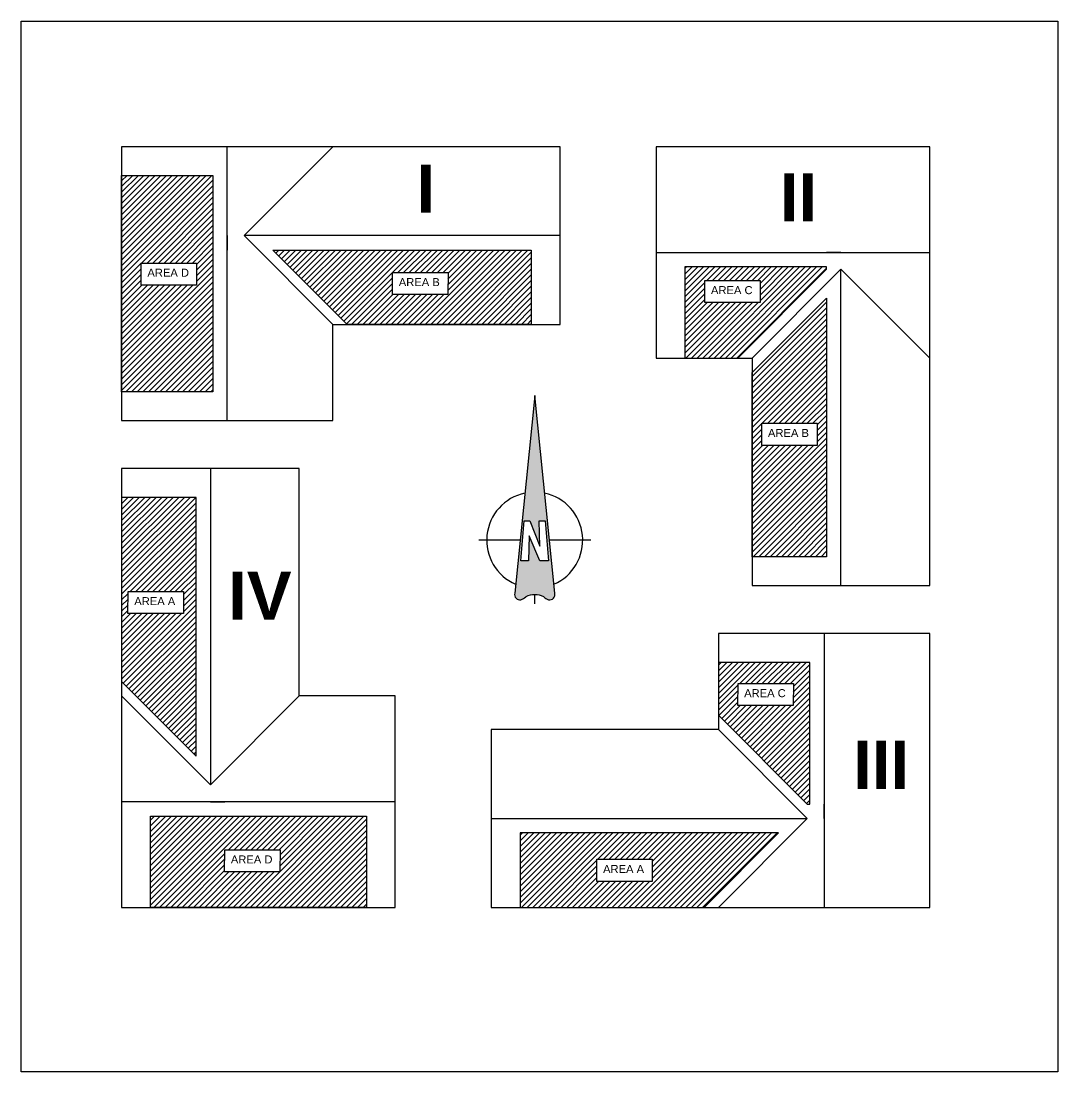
# Model space of a CAD drawing. Header units: inches. Extents: x -3572 to 2430, y -4559 to 3072.
# Drawn here: x -3572 to -2276, y -3025 to -1712 of the extents above; entities that cross this region are included whole.
import ezdxf

# ---------------------------------------------------------------- set-up
doc = ezdxf.new("R2010")
doc.units = ezdxf.units.IN
doc.header["$MEASUREMENT"] = 0
doc.layers.add('Roof Framing - Details', color=7, linetype='Continuous')
doc.layers.add('Roof Plan', color=7, linetype='Continuous')
doc.styles.get("Standard").update_dxf_attribs({"font": 'arial.ttf'})

msp = doc.modelspace()

# ---------------------------------------------------------------- hatches: boundary and pattern name
at = {"layer": 'Roof Plan', "transparency": 33554508}
h = msp.add_hatch(dxfattribs=at)
h.set_pattern_fill('ANSI31', color=256, scale=40)
h.paths.add_polyline_path([(-3332.40601, -1905.21424), (-3446.40601, -1905.21424), (-3446.40601, -2175.21424), (-3332.40601, -2175.21424)])
h.paths.add_polyline_path([(-3352.65955, -2014.46455), (-3352.84431, -2042.08283), (-3422.03735, -2042.08283), (-3421.85259, -2014.46455)], flags=16)
h.paths.add_polyline_path([(-3257.40601, -1998.21424), (-3164.40601, -2091.21424), (-2934.40601, -2091.21424), (-2934.40601, -1998.21424)])
h.paths.add_polyline_path([(-3038.46846, -2026.19937), (-3038.65322, -2053.81765), (-3107.84627, -2053.81765), (-3107.6615, -2026.19937)], flags=16)
h.paths.add_polyline_path([(-2565.40601, -2022.21424), (-2565.40601, -2019.21424), (-2742.40601, -2019.21424), (-2742.40601, -2133.21424), (-2676.40601, -2133.21424)])
h.paths.add_polyline_path([(-2717.67871, -2063.84071), (-2717.49395, -2036.22244), (-2648.30091, -2036.22244), (-2648.48567, -2063.84071)], flags=16)
h.paths.add_polyline_path([(-2565.40601, -2058.21424), (-2658.40601, -2151.21424), (-2658.40601, -2381.21424), (-2565.40601, -2381.21424)])
h.paths.add_polyline_path([(-2577.08782, -2214.63287), (-2577.27258, -2242.25114), (-2646.46562, -2242.25114), (-2646.28086, -2214.63287)], flags=16)
h.paths.add_polyline_path([(-2589.40601, -2690.21424), (-2586.40601, -2690.21424), (-2586.40601, -2513.21424), (-2700.40601, -2513.21424), (-2700.40601, -2579.21424)])
h.paths.add_polyline_path([(-2676.21958, -2567.21164), (-2676.03482, -2539.59336), (-2606.84178, -2539.59336), (-2607.02654, -2567.21164)], flags=16)
h.paths.add_polyline_path([(-2948.40601, -2726.21424), (-2948.40601, -2819.21424), (-2718.40601, -2819.21424), (-2625.40601, -2726.21424)])
h.paths.add_polyline_path([(-2783.15931, -2759.23513), (-2783.34408, -2786.85341), (-2852.53712, -2786.85341), (-2852.35235, -2759.23513)], flags=16)
h.paths.add_polyline_path([(-3140.40601, -2705.21424), (-3410.40601, -2705.21424), (-3410.40601, -2819.21424), (-3140.40601, -2819.21424)])
h.paths.add_polyline_path([(-3248.52916, -2774.89799), (-3317.7222, -2774.89799), (-3317.53744, -2747.27971), (-3248.3444, -2747.27971)], flags=16)
h.paths.add_polyline_path([(-3353.40601, -2307.21424), (-3446.40601, -2307.21424), (-3446.40601, -2537.21424), (-3353.40601, -2630.21424)])
h.paths.add_polyline_path([(-3438.44497, -2452.28113), (-3438.26021, -2424.66285), (-3369.06717, -2424.66285), (-3369.25193, -2452.28113)], flags=16)
h.paths.add_polyline_path([(-3416.69608, -2037.02722), (-3359.66334, -2037.02722), (-3359.66334, -2016.42013), (-3416.69608, -2016.42013)], flags=8)
h.paths.add_polyline_path([(-3102.505, -2048.76205), (-3046.24306, -2048.76205), (-3046.24306, -2028.15495), (-3102.505, -2028.15495)], flags=8)
h.paths.add_polyline_path([(-2712.33744, -2058.95564), (-2655.3047, -2058.95564), (-2655.3047, -2038.34855), (-2712.33744, -2038.34855)], flags=8)
h.paths.add_polyline_path([(-2641.12436, -2237.19554), (-2584.86242, -2237.19554), (-2584.86242, -2216.58844), (-2641.12436, -2216.58844)], flags=8)
h.paths.add_polyline_path([(-2670.87831, -2562.32657), (-2613.84557, -2562.32657), (-2613.84557, -2541.71947), (-2670.87831, -2541.71947)], flags=8)
h.paths.add_polyline_path([(-2847.19585, -2781.7978), (-2790.91345, -2781.7978), (-2790.91345, -2761.19071), (-2847.19585, -2761.19071)], flags=8)
h.paths.add_polyline_path([(-3312.38094, -2769.84238), (-3255.34819, -2769.84238), (-3255.34819, -2749.23529), (-3312.38094, -2749.23529)], flags=8)
h.paths.add_polyline_path([(-3433.10371, -2447.22552), (-3376.82131, -2447.22552), (-3376.82131, -2426.61843), (-3433.10371, -2426.61843)], flags=8)
at = {"layer": 'Roof Plan'}
h = msp.add_hatch(color=256, dxfattribs=at)
h.paths.add_polyline_path([(-2930.07996, -2179.72843), (-2955.14147, -2426.8908, 0.5567237244), (-2947.35348, -2434.92131, 0.109587606), (-2941.3225, -2431.41445, -0.1763990307), (-2930.07996, -2428.82731, -0.1763990307), (-2918.83741, -2431.41445, 0.109587606), (-2912.80644, -2434.92131, 0.5567237244), (-2905.01844, -2426.8908)])
h.paths.add_polyline_path([(-2924.71708, -2336.49259), (-2916.94632, -2336.50089), (-2912.74984, -2386.593), (-2923.62043, -2386.593), (-2936.90635, -2355.11839), (-2937.96755, -2386.593), (-2947.41007, -2386.593), (-2943.21359, -2336.50089), (-2936.05758, -2336.50089), (-2923.81417, -2368.06681)], flags=16)

# ---------------------------------------------------------------- linework, layer by layer
at = {"color": 3}
msp.add_lwpolyline([(-3572.1296, -1712.20615), (-2276.12609, -1712.20615), (-2276.12609, -3024.82648), (-3572.1296, -3024.82648)], close=True, dxfattribs=at)
at = {"layer": 'Roof Framing - Details'}
for points in [[(-3421.85259, -2014.46455), (-3352.65955, -2014.46455), (-3352.84431, -2042.08283), (-3422.03735, -2042.08283)], [(-3107.6615, -2026.19937), (-3038.46846, -2026.19937), (-3038.65322, -2053.81765), (-3107.84627, -2053.81765)], [(-2717.49395, -2036.22244), (-2648.30091, -2036.22244), (-2648.48567, -2063.84071), (-2717.67871, -2063.84071)], [(-2646.28086, -2214.63287), (-2577.08782, -2214.63287), (-2577.27258, -2242.25114), (-2646.46562, -2242.25114)], [(-3438.26021, -2424.66285), (-3369.06717, -2424.66285), (-3369.25193, -2452.28113), (-3438.44497, -2452.28113)], [(-2676.03482, -2539.59336), (-2606.84178, -2539.59336), (-2607.02654, -2567.21164), (-2676.21958, -2567.21164)], [(-3317.53744, -2747.27971), (-3248.3444, -2747.27971), (-3248.52916, -2774.89799), (-3317.7222, -2774.89799)], [(-2852.35235, -2759.23513), (-2783.15931, -2759.23513), (-2783.34408, -2786.85341), (-2852.53712, -2786.85341)]]:
    msp.add_lwpolyline(points, close=True, dxfattribs=at)
at = {"layer": 'Roof Plan', "linetype": 'ByBlock'}
for p, q in [((-3314.40601, -2211.21424), (-3314.40601, -1869.21424)), ((-2898.40601, -1980.21424), (-3293.40601, -1980.21424)), ((-2778.40601, -2001.21424), (-2436.40601, -2001.21424)), ((-2547.40601, -2417.21424), (-2547.40601, -2022.21424)), ((-3335.40601, -2271.21424), (-3335.40601, -2666.21424)), ((-2568.40601, -2477.21424), (-2568.40601, -2819.21424)), ((-3104.40601, -2687.21424), (-3446.40601, -2687.21424)), ((-2984.40601, -2708.21424), (-2589.40601, -2708.21424))]:
    msp.add_line(p, q, dxfattribs=at)
at = {"layer": 'Roof Plan'}
for p, q in [((-3293.40601, -1980.21424), (-3182.40601, -1869.21424)), ((-3314.40601, -1980.21424), (-3314.40601, -1998.21424)), ((-3293.40601, -1980.21424), (-3182.40601, -2091.21424)), ((-2547.40601, -2001.21424), (-2565.40601, -2001.21424)), ((-2547.40601, -2022.21424), (-2658.40601, -2133.21424)), ((-2547.40601, -2022.21424), (-2436.40601, -2133.21424)), ((-3182.40601, -2091.21424), (-3164.40601, -2091.21424)), ((-2658.40601, -2133.21424), (-2658.40601, -2151.21424)), ((-3314.40601, -2211.21424), (-3314.40601, -2175.21424)), ((-2930.07996, -2179.72843), (-2955.14147, -2426.8908)), ((-2905.01844, -2426.8908), (-2930.07996, -2179.72843)), ((-2947.41007, -2386.593), (-2943.21359, -2336.50089)), ((-2943.21359, -2336.50089), (-2936.05758, -2336.50089)), ((-2936.05758, -2336.50089), (-2923.81417, -2368.06681)), ((-2923.81417, -2368.06681), (-2924.71708, -2336.49259)), ((-2924.71708, -2336.49259), (-2916.94632, -2336.50089)), ((-2916.94632, -2336.50089), (-2912.74984, -2386.593)), ((-2948.422, -2360.62183), (-3000.15087, -2360.62183)), ((-2936.90635, -2355.11839), (-2937.96755, -2386.593)), ((-2923.62043, -2386.593), (-2936.90635, -2355.11839)), ((-2860.00905, -2360.62183), (-2911.73791, -2360.62183)), ((-2937.96755, -2386.593), (-2947.41007, -2386.593)), ((-2912.74984, -2386.593), (-2923.62043, -2386.593)), ((-2930.07996, -2440.29574), (-2930.07996, -2428.82731)), ((-3224.40601, -2555.21424), (-3224.40601, -2537.21424)), ((-3335.40601, -2666.21424), (-3446.40601, -2555.21424)), ((-3335.40601, -2666.21424), (-3224.40601, -2555.21424)), ((-2700.40601, -2597.21424), (-2718.40601, -2597.21424)), ((-2589.40601, -2708.21424), (-2700.40601, -2597.21424)), ((-3335.40601, -2687.21424), (-3317.40601, -2687.21424)), ((-3104.40601, -2687.21424), (-3140.40601, -2687.21424)), ((-2568.40601, -2708.21424), (-2568.40601, -2690.21424)), ((-2589.40601, -2708.21424), (-2700.40601, -2819.21424))]:
    msp.add_line(p, q, dxfattribs=at)
at = {"layer": 'Roof Plan', "linetype": 'ByBlock'}
for points in [[(-3446.40601, -1869.21424), (-3446.40601, -2211.21424), (-3182.40601, -2211.21424), (-3182.40601, -2091.21424), (-2898.40601, -2091.21424), (-2898.40601, -1869.21424), (-3446.40601, -1869.21424)], [(-2436.40601, -1869.21424), (-2778.40601, -1869.21424), (-2778.40601, -2133.21424), (-2658.40601, -2133.21424), (-2658.40601, -2417.21424), (-2436.40601, -2417.21424), (-2436.40601, -1869.21424)], [(-3446.40601, -2819.21424), (-3104.40601, -2819.21424), (-3104.40601, -2555.21424), (-3224.40601, -2555.21424), (-3224.40601, -2271.21424), (-3446.40601, -2271.21424), (-3446.40601, -2819.21424)], [(-2436.40601, -2819.21424), (-2436.40601, -2477.21424), (-2700.40601, -2477.21424), (-2700.40601, -2597.21424), (-2984.40601, -2597.21424), (-2984.40601, -2819.21424), (-2436.40601, -2819.21424)]]:
    msp.add_lwpolyline(points, dxfattribs=at)
for points in [[(-3446.40601, -1905.21424), (-3332.40601, -1905.21424), (-3332.40601, -2175.21424), (-3446.40601, -2175.21424)], [(-3410.40601, -2819.21424), (-3410.40601, -2705.21424), (-3140.40601, -2705.21424), (-3140.40601, -2819.21424)]]:
    msp.add_lwpolyline(points, close=True, dxfattribs=at)
at = {"layer": 'Roof Plan'}
for points in [[(-2934.40601, -2091.21424), (-3164.40601, -2091.21424), (-3257.40601, -1998.21424), (-2934.40601, -1998.21424)], [(-2742.40601, -2133.21424), (-2676.40601, -2133.21424), (-2565.40601, -2022.21424), (-2565.40601, -2019.21424), (-2742.40601, -2019.21424)], [(-2658.40601, -2381.21424), (-2658.40601, -2151.21424), (-2565.40601, -2058.21424), (-2565.40601, -2381.21424)], [(-3446.40601, -2307.21424), (-3446.40601, -2537.21424), (-3353.40601, -2630.21424), (-3353.40601, -2307.21424)], [(-2700.40601, -2513.21424), (-2700.40601, -2579.21424), (-2589.40601, -2690.21424), (-2586.40601, -2690.21424), (-2586.40601, -2513.21424)], [(-2948.40601, -2819.21424), (-2718.40601, -2819.21424), (-2625.40601, -2726.21424), (-2948.40601, -2726.21424)]]:
    msp.add_lwpolyline(points, close=True, dxfattribs=at)
for centre, radius, start, end in [((-2930.07996, -2360.62183), 60, 101.91667614, 246.50366226), ((-2930.07996, -2360.62183), 60, 293.49633774, 78.08332386), ((-2948.75902, -2428.49275), 6.58042, 165.91023277, 282.3331297), ((-2911.40089, -2428.49275), 6.58042, 257.6668703, 14.08976723), ((-2952.24205, -2419.57478), 16.10634, 287.6690595, 312.68486548), ((-2932.14872, -2445.55849), 16.8586, 82.95132801, 122.96734253), ((-2928.0112, -2445.55849), 16.8586, 57.03265747, 97.04867199), ((-2907.91786, -2419.57478), 16.10634, 227.31513452, 252.3309405)]:
    msp.add_arc(centre, radius, start, end, dxfattribs=at)

# ---------------------------------------------------------------- texts
at = {"layer": 'Roof Framing - Details', "char_height": 10, "attachment_point": 1}
for s, insert in [('AREA D', (-3414.17562, -2021.56678)), ('AREA B', (-3099.98453, -2033.30161)), ('AREA C', (-2709.81698, -2043.32467)), ('AREA B', (-2638.60389, -2221.7351)), ('AREA A', (-3430.58324, -2431.76508)), ('AREA C', (-2668.35785, -2546.6956)), ('AREA D', (-3309.86047, -2754.38194)), ('AREA A', (-2844.67539, -2766.33737))]:
    msp.add_mtext_dynamic_manual_height_columns(s, width=80.0488832, gutter_width=1, heights=[0], dxfattribs=dict(at, insert=insert))
at = {"layer": 'Roof Plan', "char_height": 60, "attachment_point": 1}
for s, insert in [('{\\fArial|b1|i0|c0|p34;I}', (-3077.93874, -1891.57938)), ('{\\fArial|b1|i0|c0|p34;II}', (-2623.88618, -1902.482)), ('{\\fArial|b1|i0|c0|p34;IV}', (-3313.16356, -2399.987)), ('{\\fArial|b1|i0|c0|p34;III}', (-2532.16149, -2611.22617))]:
    msp.add_mtext_dynamic_manual_height_columns(s, width=164.1781377, gutter_width=1, heights=[0], dxfattribs=dict(at, insert=insert))

doc.saveas('drawing.dxf')
